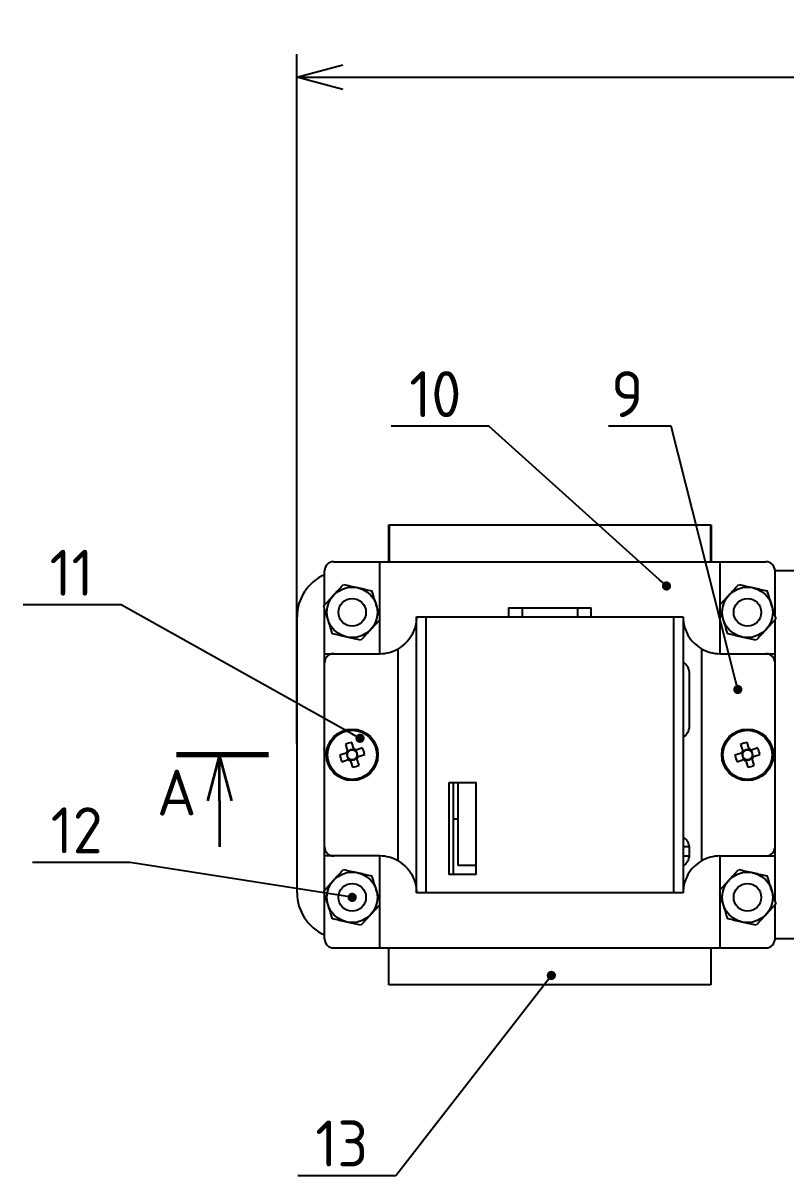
# Model space of a CAD drawing. Header units: millimetres. Extents: x 19686 to 36223, y 4362 to 8014.
# Drawn here: x 19685.6 to 19768.5, y 4516.1 to 4642 of the extents above; entities that cross this region are included whole.
import ezdxf
from ezdxf import colors
from ezdxf.entities.mleader import LeaderData, LeaderLine
from ezdxf.math import Vec2, Vec3

# ---------------------------------------------------------------- set-up
doc = ezdxf.new("R2010")
doc.units = ezdxf.units.MM
doc.linetypes.add('AM_ISO08W050', pattern=[18, 12, -1.5, 3, -1.5])
doc.layers.get('0').update_dxf_attribs({"lineweight": 35})
for name, color, linetype, lineweight in [('AM_10', 7, 'AM_ISO08W050', 35), ('Nét mảnh', 130, 'Continuous', 13), ('NÉT MẶT CẮT', 10, 'Continuous', 70), ('Nét đậm', 7, 'Continuous', 35)]:
    doc.layers.add(name, color=color, linetype=linetype, lineweight=lineweight)
doc.styles.add('MtXpl_TCVN_7284', font='')
doc.styles.get("Standard").update_dxf_attribs({"font": '', "height": 4.375})
doc.styles.get('MtXpl_TCVN_7284').set_extended_font_data('TCVN 7284')
doc.styles.get('Standard').set_extended_font_data('TCVN 7284')
doc.dimstyles.new('ISO-25$0', dxfattribs={"dimtxt": 4.375, "dimasz": 2.5, "dimexe": 1.25, "dimexo": 0.625, "dimtad": 1, "dimtxsty": 'Standard', "dimblk": 'OPEN30', "dimcen": 2.5, "dimadec": 0, "dimazin": 0, "dimtfac": 1, "dimtmove": 0, "dimatfit": 3, "dimldrblk": 'OPEN30', "dimfxl": 1, "dimarcsym": 0})

# ---------------------------------------------------------------- blocks, each defined once
blk = doc.blocks.new('_Dot')
at = {"color": 0, "linetype": 'ByBlock', "lineweight": -2}
blk.add_line((-0.5, 0), (-1, 0), dxfattribs=at)
at = {"color": 0, "linetype": 'ByBlock', "const_width": 0.5}
blk.add_lwpolyline([(-0.25, 0, 1), (0.25, 0, 1)], format="xyb", close=True, dxfattribs=at)
blk = doc.blocks.new('_Open30')
at = {"color": 0, "linetype": 'ByBlock', "lineweight": -2}
for p, q in [((-1, 0.268), (0, 0)), ((0, 0), (-1, -0.268)), ((0, 0), (-1, 0))]:
    blk.add_line(p, q, dxfattribs=at)
blk = doc.blocks.new('*D149')
at = {"layer": 'Defpoints', "color": 0, "transparency": 16777216}
for p in [(20035.36, 4636.1), (19715.36, 4562.39), (20035.36, 4562.39)]:
    blk.add_point(p, dxfattribs=at)
at = {"layer": 'Nét mảnh', "color": 0, "lineweight": -2, "transparency": 16777216}
for p, q in [((19715.36, 4563.64), (19715.36, 4638.6)), ((20035.36, 4563.64), (20035.36, 4638.6)), ((19720.36, 4636.1), (20030.36, 4636.1))]:
    blk.add_line(p, q, dxfattribs=at)
at = {"layer": 'Nét mảnh', "color": 0, "lineweight": -2, "transparency": 16777216, "xscale": 5, "yscale": 5, "zscale": 5, "rotation": 180}
blk.add_blockref('_Open30', (19715.36, 4636.1), dxfattribs=at)
at = {"layer": 'Nét mảnh', "color": 0, "lineweight": -2, "transparency": 16777216, "xscale": 5, "yscale": 5, "zscale": 5}
blk.add_blockref('_Open30', (20035.36, 4636.1), dxfattribs=at)
at = {"layer": 'Nét mảnh', "color": 0, "transparency": 16777216, "insert": (19875.36, 4639.1), "char_height": 4.375, "attachment_point": 5}
blk.add_mtext('{\\H0.8x;320}', dxfattribs=at)

msp = doc.modelspace()

# ---------------------------------------------------------------- linework, layer by layer
at = {"color": 18, "linetype": 'Continuous', "lineweight": 25, "true_color": 0x000000}
for p, q in [((19725.363, 4587.394), (19760.363, 4587.394)), ((19719.363, 4583.394), (19766.363, 4583.394)), ((19724.363, 4573.394), (19724.363, 4583.394)), ((19761.363, 4583.394), (19761.363, 4573.394)), ((19718.363, 4578.693), (19718.363, 4582.394)), ((19767.363, 4577.52), (19767.363, 4582.394)), ((19770.363, 4582.394), (19767.363, 4582.394)), ((19718.264, 4578.585), (19719.338, 4579.754)), ((19761.363, 4578.693), (19762.338, 4579.754)), ((19718.363, 4547.693), (19718.363, 4578.268)), ((19738.363, 4578.394), (19738.363, 4577.394)), ((19738.363, 4578.394), (19747.363, 4578.394)), ((19739.863, 4578.394), (19739.863, 4577.394)), ((19745.863, 4578.394), (19745.863, 4577.394)), ((19747.363, 4577.394), (19747.363, 4578.394)), ((19715.363, 4547.394), (19715.363, 4577.394)), ((19724.363, 4577.095), (19723.389, 4576.034)), ((19728.363, 4547.394), (19728.363, 4577.394)), ((19728.363, 4577.394), (19757.363, 4577.394)), ((19729.363, 4577.394), (19729.363, 4547.394)), ((19756.363, 4547.394), (19756.363, 4577.394)), ((19757.363, 4577.394), (19757.363, 4547.394)), ((19767.463, 4577.203), (19766.389, 4576.034)), ((19767.363, 4546.52), (19767.363, 4577.095)), ((19722.315, 4574.865), (19720.765, 4575.21)), ((19765.315, 4574.865), (19763.765, 4575.21)), ((19718.363, 4573.394), (19724.363, 4573.394)), ((19726.363, 4550.858), (19726.363, 4573.93)), ((19759.363, 4573.93), (19759.363, 4550.858)), ((19761.363, 4573.394), (19767.363, 4573.394)), ((19757.427, 4572.394), (19757.363, 4572.394)), ((19758.041, 4565.394), (19758.041, 4571.394)), ((19757.363, 4564.394), (19757.427, 4564.394)), ((19718.363, 4563.193), (19718.264, 4563.085)), ((19718.264, 4563.085), (19718.363, 4562.768)), ((19720.619, 4563.529), (19720.841, 4562.822)), ((19721.547, 4563.044), (19721.325, 4563.751)), ((19721.558, 4563.008), (19721.373, 4562.95)), ((19722.499, 4563.139), (19721.791, 4562.916)), ((19763.619, 4563.529), (19763.841, 4562.822)), ((19764.547, 4563.044), (19764.325, 4563.751)), ((19764.558, 4563.008), (19764.373, 4562.95)), ((19765.499, 4563.139), (19764.791, 4562.916)), ((19720.714, 4562.578), (19720.006, 4562.356)), ((19720.228, 4561.65), (19720.935, 4561.872)), ((19720.749, 4562.589), (19720.807, 4562.404)), ((19721.038, 4562.845), (19720.852, 4562.786)), ((19720.913, 4562.068), (19720.971, 4561.883)), ((19721.168, 4561.78), (19721.354, 4561.838)), ((19721.18, 4561.744), (19721.402, 4561.037)), ((19721.689, 4561.944), (19721.874, 4562.002)), ((19721.814, 4562.72), (19721.756, 4562.905)), ((19722.108, 4561.259), (19721.886, 4561.966)), ((19721.978, 4562.199), (19721.919, 4562.384)), ((19722.013, 4562.21), (19722.721, 4562.433)), ((19763.714, 4562.578), (19763.006, 4562.356)), ((19763.228, 4561.65), (19763.935, 4561.872)), ((19763.749, 4562.589), (19763.807, 4562.404)), ((19764.038, 4562.845), (19763.852, 4562.786)), ((19763.913, 4562.068), (19763.971, 4561.883)), ((19764.168, 4561.78), (19764.354, 4561.838)), ((19764.18, 4561.744), (19764.402, 4561.037)), ((19764.689, 4561.944), (19764.874, 4562.002)), ((19764.814, 4562.72), (19764.756, 4562.905)), ((19765.108, 4561.259), (19764.886, 4561.966)), ((19764.978, 4562.199), (19764.919, 4562.384)), ((19765.013, 4562.21), (19765.721, 4562.433)), ((19731.863, 4559.394), (19734.863, 4559.394)), ((19731.863, 4559.394), (19731.863, 4549.394)), ((19732.363, 4559.394), (19732.363, 4549.394)), ((19732.863, 4559.394), (19732.863, 4550.394)), ((19734.863, 4549.394), (19734.863, 4559.394)), ((19732.863, 4555.394), (19732.363, 4555.394)), ((19757.427, 4553.394), (19757.363, 4553.394)), ((19758.041, 4552.394), (19757.363, 4552.394)), ((19758.041, 4551.394), (19758.041, 4552.394)), ((19724.363, 4551.394), (19718.363, 4551.394)), ((19724.363, 4541.394), (19724.363, 4551.394)), ((19732.863, 4550.394), (19734.863, 4550.394)), ((19757.363, 4551.394), (19758.041, 4551.394)), ((19757.363, 4550.394), (19757.427, 4550.394)), ((19761.363, 4551.394), (19761.363, 4541.394)), ((19761.363, 4551.394), (19767.363, 4551.394)), ((19734.863, 4549.394), (19731.863, 4549.394)), ((19718.264, 4547.585), (19719.338, 4548.754)), ((19761.363, 4547.693), (19762.338, 4548.754)), ((19718.363, 4542.394), (19718.363, 4547.268)), ((19757.363, 4547.394), (19728.363, 4547.394)), ((19724.363, 4546.095), (19723.389, 4545.034)), ((19767.463, 4546.203), (19766.389, 4545.034)), ((19767.363, 4542.394), (19767.363, 4546.095)), ((19722.315, 4543.865), (19720.765, 4544.21)), ((19765.315, 4543.865), (19763.765, 4544.21)), ((19850.222, 4542.394), (19767.363, 4542.394)), ((19719.363, 4541.394), (19766.363, 4541.394)), ((19725.363, 4537.394), (19725.363, 4541.394)), ((19760.363, 4541.394), (19760.363, 4537.394)), ((19760.363, 4537.394), (19725.363, 4537.394))]:
    msp.add_line(p, q, dxfattribs=at)
for centre, radius in [((19721.363, 4577.894), 2.75), ((19764.363, 4577.894), 2.75), ((19721.363, 4577.894), 1.5), ((19764.363, 4577.894), 1.5), ((19721.363, 4562.394), 2.8), ((19721.363, 4562.394), 2.674), ((19764.363, 4562.394), 2.8), ((19764.363, 4562.394), 2.674), ((19721.363, 4562.394), 0.556), ((19764.363, 4562.394), 0.556), ((19721.363, 4546.894), 2.75), ((19764.363, 4546.894), 2.75), ((19721.363, 4546.894), 1.5), ((19764.363, 4546.894), 1.5)]:
    msp.add_circle(centre, radius, dxfattribs=at)
for centre, radius, start, end in [((19719.363, 4582.394), 1, 90, 180), ((19766.363, 4582.394), 1, 0, 90), ((19720.363, 4577.394), 5, 113.57818, 180), ((19719.363, 4572.394), 1, 90, 180), ((19724.363, 4577.394), 4, 270, 300), ((19761.363, 4577.394), 4, 240, 270), ((19766.363, 4572.394), 1, 0, 90), ((19724.259, 4553.176), 10.975, 105.50694, 109.37101), ((19721.363, 4562.394), 0.675, 50.66961, 74.20835), ((19712.145, 4559.498), 10.975, 15.50694, 19.37101), ((19767.259, 4553.176), 10.975, 105.50694, 109.37101), ((19764.363, 4562.394), 0.675, 50.66961, 74.20835), ((19755.145, 4559.498), 10.975, 15.50694, 19.37101), ((19730.581, 4565.29), 10.975, 195.50694, 199.37101), ((19721.363, 4562.394), 0.675, 140.66961, 164.20835), ((19721.363, 4562.394), 0.675, 230.66961, 254.20835), ((19721.363, 4562.394), 0.675, 320.66961, 344.20835), ((19773.581, 4565.29), 10.975, 195.50694, 199.37101), ((19764.363, 4562.394), 0.675, 140.66961, 164.20835), ((19764.363, 4562.394), 0.675, 230.66961, 254.20835), ((19764.363, 4562.394), 0.675, 320.66961, 344.20835), ((19718.468, 4571.612), 10.975, 285.50694, 289.37101), ((19761.468, 4571.612), 10.975, 285.50694, 289.37101), ((19719.363, 4552.394), 1, 180, 270), ((19766.363, 4552.394), 1, 270, 0), ((19724.363, 4547.394), 4, 60, 90), ((19761.363, 4547.394), 4, 90, 120), ((19720.363, 4547.394), 5, 180, 246.42182), ((19719.363, 4542.394), 1, 180, 270), ((19766.363, 4542.394), 1, 270, 0)]:
    msp.add_arc(centre, radius, start, end, dxfattribs=at)
for centre, major_axis, start_param, end_param in [((19721.343, 4562.46), (-0.147, 0.469), 5.9137723, 6.6525983), ((19764.343, 4562.46), (-0.147, 0.469), 5.9137723, 6.6525983), ((19721.298, 4562.373), (0.469, 0.147), 2.7721797, 3.5110056), ((19721.384, 4562.328), (-0.147, 0.469), 2.7721797, 3.5110056), ((19721.429, 4562.415), (0.469, 0.147), 5.9137723, 6.6525983), ((19764.298, 4562.373), (0.469, 0.147), 2.7721797, 3.5110056), ((19764.384, 4562.328), (-0.147, 0.469), 2.7721797, 3.5110056), ((19764.429, 4562.415), (0.469, 0.147), 5.9137723, 6.6525983)]:
    msp.add_ellipse(centre, major_axis=major_axis, ratio=0.9901159, start_param=start_param, end_param=end_param, dxfattribs=at)
for points, knots in [([(19719.338, 4579.754), (19719.363, 4579.782), (19719.726, 4580.177), (19720.081, 4580.564), (19720.412, 4580.924)], [0, 0, 0, 0, 0.07015027, 1, 1, 1, 1]), ([(19720.412, 4580.924), (19720.663, 4580.867), (19721.171, 4580.754), (19721.697, 4580.637), (19721.961, 4580.578)], [0, 0, 0, 0, 0.495458, 1, 1, 1, 1]), ([(19762.338, 4579.754), (19762.363, 4579.782), (19762.726, 4580.177), (19763.081, 4580.564), (19763.412, 4580.924)], [0, 0, 0, 0, 0.0701503, 1, 1, 1, 1]), ([(19763.412, 4580.924), (19763.663, 4580.867), (19764.171, 4580.754), (19764.697, 4580.637), (19764.961, 4580.578)], [0, 0, 0, 0, 0.495458, 1, 1, 1, 1]), ([(19721.961, 4580.578), (19721.998, 4580.57), (19722.521, 4580.453), (19723.034, 4580.339), (19723.511, 4580.233)], [0, 0, 0, 0, 0.0701503, 1, 1, 1, 1]), ([(19723.987, 4578.718), (19723.944, 4578.856), (19723.783, 4579.369), (19723.626, 4579.868), (19723.511, 4580.233)], [0, 0, 0, 0, 0.2686336, 1, 1, 1, 1]), ([(19764.961, 4580.578), (19764.998, 4580.57), (19765.521, 4580.453), (19766.034, 4580.339), (19766.511, 4580.233)], [0, 0, 0, 0, 0.0701503, 1, 1, 1, 1]), ([(19766.987, 4578.718), (19766.944, 4578.856), (19766.783, 4579.369), (19766.626, 4579.868), (19766.511, 4580.233)], [0, 0, 0, 0, 0.2686336, 1, 1, 1, 1]), ([(19718.74, 4577.07), (19718.697, 4577.208), (19718.535, 4577.72), (19718.379, 4578.22), (19718.264, 4578.585)], [0, 0, 0, 0, 0.26863361, 1, 1, 1, 1]), ([(19724.363, 4577.52), (19724.356, 4577.542), (19724.234, 4577.932), (19724.107, 4578.336), (19723.987, 4578.718)], [0, 0, 0, 0, 0.0566537, 1, 1, 1, 1]), ([(19761.74, 4577.07), (19761.696, 4577.208), (19761.569, 4577.613), (19761.445, 4578.008), (19761.363, 4578.268)], [0, 0, 0, 0, 0.3400234, 1, 1, 1, 1]), ([(19767.463, 4577.203), (19767.423, 4577.331), (19767.268, 4577.824), (19767.107, 4578.337), (19766.987, 4578.718)], [0, 0, 0, 0, 0.2575513, 1, 1, 1, 1]), ([(19719.216, 4575.555), (19719.176, 4575.682), (19719.021, 4576.176), (19718.859, 4576.689), (19718.74, 4577.07)], [0, 0, 0, 0, 0.2575513, 1, 1, 1, 1]), ([(19728.363, 4577.394), (19728.363, 4577.391), (19728.363, 4577.188), (19728.312, 4576.519), (19727.979, 4575.537), (19727.263, 4574.548), (19726.646, 4574.124), (19726.363, 4573.93)], [0, 0, 0, 0, 0.0026961, 0.1589822, 0.5234315, 0.7821764, 1, 1, 1, 1]), ([(19757.363, 4577.394), (19757.363, 4577.391), (19757.364, 4577.188), (19757.415, 4576.519), (19757.748, 4575.537), (19758.464, 4574.548), (19759.081, 4574.124), (19759.363, 4573.93)], [0, 0, 0, 0, 0.0026961, 0.1589822, 0.5234315, 0.7821764, 1, 1, 1, 1]), ([(19762.216, 4575.555), (19762.176, 4575.682), (19762.021, 4576.176), (19761.859, 4576.689), (19761.74, 4577.07)], [0, 0, 0, 0, 0.2575513, 1, 1, 1, 1]), ([(19720.765, 4575.21), (19720.729, 4575.218), (19720.205, 4575.335), (19719.692, 4575.449), (19719.216, 4575.555)], [0, 0, 0, 0, 0.07015027, 1, 1, 1, 1]), ([(19723.389, 4576.034), (19723.363, 4576.006), (19723.001, 4575.611), (19722.645, 4575.224), (19722.315, 4574.865)], [0, 0, 0, 0, 0.0701503, 1, 1, 1, 1]), ([(19763.765, 4575.21), (19763.729, 4575.218), (19763.205, 4575.335), (19762.692, 4575.449), (19762.216, 4575.555)], [0, 0, 0, 0, 0.0701503, 1, 1, 1, 1]), ([(19766.389, 4576.034), (19766.363, 4576.006), (19766.001, 4575.611), (19765.645, 4575.224), (19765.315, 4574.865)], [0, 0, 0, 0, 0.0701503, 1, 1, 1, 1]), ([(19758.041, 4571.394), (19758.032, 4571.485), (19758.015, 4571.666), (19757.887, 4571.94), (19757.711, 4572.187), (19757.532, 4572.362), (19757.459, 4572.384), (19757.427, 4572.394)], [0, 0, 0, 0, 0.16086068, 0.32031292, 0.56412589, 0.81084201, 1, 1, 1, 1]), ([(19757.427, 4564.394), (19757.462, 4564.406), (19757.533, 4564.428), (19757.702, 4564.595), (19757.873, 4564.823), (19758, 4565.089), (19758.039, 4565.284), (19758.04, 4565.379), (19758.041, 4565.394)], [0, 0, 0, 0, 0.208049, 0.4151189, 0.6503301, 0.8315824, 0.9732429, 1, 1, 1, 1]), ([(19721.592, 4562.901), (19721.589, 4562.909), (19721.576, 4562.953), (19721.561, 4563), (19721.549, 4563.038), (19721.547, 4563.044)], [0, 0, 0, 0, 0.1606178, 0.8832571, 1, 1, 1, 1]), ([(19764.592, 4562.901), (19764.589, 4562.909), (19764.576, 4562.953), (19764.561, 4563), (19764.549, 4563.038), (19764.547, 4563.044)], [0, 0, 0, 0, 0.1606178, 0.8832571, 1, 1, 1, 1]), ([(19720.857, 4562.623), (19720.848, 4562.62), (19720.804, 4562.606), (19720.757, 4562.591), (19720.719, 4562.579), (19720.714, 4562.578)], [0, 0, 0, 0, 0.1606178, 0.8832571, 1, 1, 1, 1]), ([(19720.841, 4562.822), (19720.843, 4562.817), (19720.855, 4562.779), (19720.87, 4562.732), (19720.883, 4562.687), (19720.886, 4562.679)], [0, 0, 0, 0, 0.1167429, 0.8393822, 1, 1, 1, 1]), ([(19720.935, 4561.872), (19720.941, 4561.874), (19720.979, 4561.885), (19721.026, 4561.9), (19721.07, 4561.914), (19721.078, 4561.917)], [0, 0, 0, 0, 0.1167429, 0.8393822, 1, 1, 1, 1]), ([(19721.135, 4561.887), (19721.137, 4561.879), (19721.151, 4561.835), (19721.166, 4561.788), (19721.178, 4561.75), (19721.18, 4561.744)], [0, 0, 0, 0, 0.1606178, 0.8832571, 1, 1, 1, 1]), ([(19721.791, 4562.916), (19721.786, 4562.915), (19721.748, 4562.903), (19721.701, 4562.888), (19721.657, 4562.874), (19721.648, 4562.871)], [0, 0, 0, 0, 0.1167429, 0.8393822, 1, 1, 1, 1]), ([(19721.886, 4561.966), (19721.884, 4561.971), (19721.872, 4562.01), (19721.857, 4562.057), (19721.843, 4562.101), (19721.841, 4562.109)], [0, 0, 0, 0, 0.1167429, 0.8393822, 1, 1, 1, 1]), ([(19721.87, 4562.165), (19721.878, 4562.168), (19721.923, 4562.182), (19721.97, 4562.197), (19722.008, 4562.209), (19722.013, 4562.21)], [0, 0, 0, 0, 0.16061782, 0.88325706, 1, 1, 1, 1]), ([(19763.857, 4562.623), (19763.848, 4562.62), (19763.804, 4562.606), (19763.757, 4562.591), (19763.719, 4562.579), (19763.714, 4562.578)], [0, 0, 0, 0, 0.1606178, 0.8832571, 1, 1, 1, 1]), ([(19763.841, 4562.822), (19763.843, 4562.817), (19763.855, 4562.779), (19763.87, 4562.732), (19763.883, 4562.687), (19763.886, 4562.679)], [0, 0, 0, 0, 0.11674294, 0.83938218, 1, 1, 1, 1]), ([(19763.935, 4561.872), (19763.941, 4561.874), (19763.979, 4561.885), (19764.026, 4561.9), (19764.07, 4561.914), (19764.078, 4561.917)], [0, 0, 0, 0, 0.1167429, 0.8393822, 1, 1, 1, 1]), ([(19764.135, 4561.887), (19764.137, 4561.879), (19764.151, 4561.835), (19764.166, 4561.788), (19764.178, 4561.75), (19764.18, 4561.744)], [0, 0, 0, 0, 0.1606178, 0.8832571, 1, 1, 1, 1]), ([(19764.791, 4562.916), (19764.786, 4562.915), (19764.748, 4562.903), (19764.701, 4562.888), (19764.657, 4562.874), (19764.648, 4562.871)], [0, 0, 0, 0, 0.1167429, 0.8393822, 1, 1, 1, 1]), ([(19764.886, 4561.966), (19764.884, 4561.971), (19764.872, 4562.01), (19764.857, 4562.057), (19764.843, 4562.101), (19764.841, 4562.109)], [0, 0, 0, 0, 0.11674294, 0.83938218, 1, 1, 1, 1]), ([(19764.87, 4562.165), (19764.878, 4562.168), (19764.923, 4562.182), (19764.97, 4562.197), (19765.008, 4562.209), (19765.013, 4562.21)], [0, 0, 0, 0, 0.16061782, 0.88325706, 1, 1, 1, 1]), ([(19758.041, 4552.394), (19758.032, 4552.485), (19758.015, 4552.666), (19757.887, 4552.94), (19757.711, 4553.187), (19757.532, 4553.362), (19757.459, 4553.384), (19757.427, 4553.394)], [0, 0, 0, 0, 0.1608607, 0.3203129, 0.5641259, 0.810842, 1, 1, 1, 1]), ([(19726.363, 4550.858), (19726.646, 4550.664), (19727.263, 4550.24), (19727.979, 4549.251), (19728.312, 4548.269), (19728.363, 4547.601), (19728.363, 4547.398), (19728.363, 4547.394)], [0, 0, 0, 0, 0.2178236, 0.4765685, 0.8410178, 0.9973039, 1, 1, 1, 1]), ([(19759.363, 4550.858), (19759.081, 4550.664), (19758.464, 4550.24), (19757.748, 4549.251), (19757.415, 4548.269), (19757.364, 4547.601), (19757.363, 4547.398), (19757.363, 4547.394)], [0, 0, 0, 0, 0.2178236, 0.4765685, 0.8410178, 0.9973039, 1, 1, 1, 1]), ([(19757.427, 4550.394), (19757.462, 4550.406), (19757.533, 4550.428), (19757.702, 4550.595), (19757.873, 4550.823), (19758, 4551.089), (19758.039, 4551.284), (19758.04, 4551.379), (19758.041, 4551.394)], [0, 0, 0, 0, 0.208049, 0.4151189, 0.6503301, 0.8315824, 0.9732429, 1, 1, 1, 1]), ([(19719.338, 4548.754), (19719.363, 4548.782), (19719.726, 4549.177), (19720.081, 4549.564), (19720.412, 4549.924)], [0, 0, 0, 0, 0.0701503, 1, 1, 1, 1]), ([(19720.412, 4549.924), (19720.663, 4549.867), (19721.171, 4549.754), (19721.697, 4549.637), (19721.961, 4549.578)], [0, 0, 0, 0, 0.495458, 1, 1, 1, 1]), ([(19721.961, 4549.578), (19721.998, 4549.57), (19722.521, 4549.453), (19723.034, 4549.339), (19723.511, 4549.233)], [0, 0, 0, 0, 0.0701503, 1, 1, 1, 1]), ([(19723.987, 4547.718), (19723.944, 4547.856), (19723.783, 4548.369), (19723.626, 4548.868), (19723.511, 4549.233)], [0, 0, 0, 0, 0.2686336, 1, 1, 1, 1]), ([(19762.338, 4548.754), (19762.363, 4548.782), (19762.726, 4549.177), (19763.081, 4549.564), (19763.412, 4549.924)], [0, 0, 0, 0, 0.07015027, 1, 1, 1, 1]), ([(19763.412, 4549.924), (19763.663, 4549.867), (19764.171, 4549.754), (19764.697, 4549.637), (19764.961, 4549.578)], [0, 0, 0, 0, 0.495458, 1, 1, 1, 1]), ([(19764.961, 4549.578), (19764.998, 4549.57), (19765.521, 4549.453), (19766.034, 4549.339), (19766.511, 4549.233)], [0, 0, 0, 0, 0.0701503, 1, 1, 1, 1]), ([(19766.987, 4547.718), (19766.944, 4547.856), (19766.783, 4548.369), (19766.626, 4548.868), (19766.511, 4549.233)], [0, 0, 0, 0, 0.2686336, 1, 1, 1, 1]), ([(19718.74, 4546.07), (19718.697, 4546.208), (19718.535, 4546.72), (19718.379, 4547.22), (19718.264, 4547.585)], [0, 0, 0, 0, 0.26863361, 1, 1, 1, 1]), ([(19724.363, 4546.52), (19724.356, 4546.542), (19724.234, 4546.932), (19724.107, 4547.336), (19723.987, 4547.718)], [0, 0, 0, 0, 0.0566537, 1, 1, 1, 1]), ([(19761.74, 4546.07), (19761.696, 4546.208), (19761.569, 4546.613), (19761.445, 4547.008), (19761.363, 4547.268)], [0, 0, 0, 0, 0.3400234, 1, 1, 1, 1]), ([(19767.463, 4546.203), (19767.423, 4546.331), (19767.268, 4546.824), (19767.107, 4547.337), (19766.987, 4547.718)], [0, 0, 0, 0, 0.2575513, 1, 1, 1, 1]), ([(19719.216, 4544.555), (19719.176, 4544.682), (19719.021, 4545.176), (19718.859, 4545.689), (19718.74, 4546.07)], [0, 0, 0, 0, 0.2575513, 1, 1, 1, 1]), ([(19762.216, 4544.555), (19762.176, 4544.682), (19762.021, 4545.176), (19761.859, 4545.689), (19761.74, 4546.07)], [0, 0, 0, 0, 0.2575513, 1, 1, 1, 1]), ([(19720.765, 4544.21), (19720.729, 4544.218), (19720.205, 4544.335), (19719.692, 4544.449), (19719.216, 4544.555)], [0, 0, 0, 0, 0.0701503, 1, 1, 1, 1]), ([(19723.389, 4545.034), (19723.363, 4545.006), (19723.001, 4544.611), (19722.645, 4544.224), (19722.315, 4543.865)], [0, 0, 0, 0, 0.0701503, 1, 1, 1, 1]), ([(19763.765, 4544.21), (19763.729, 4544.218), (19763.205, 4544.335), (19762.692, 4544.449), (19762.216, 4544.555)], [0, 0, 0, 0, 0.0701503, 1, 1, 1, 1]), ([(19766.389, 4545.034), (19766.363, 4545.006), (19766.001, 4544.611), (19765.645, 4544.224), (19765.315, 4543.865)], [0, 0, 0, 0, 0.0701503, 1, 1, 1, 1])]:
    msp.add_open_spline(points, degree=3, knots=knots, dxfattribs=at)
at = {"layer": 'NÉT MẶT CẮT', "color": 18, "true_color": 0x000000}
msp.add_line((19712.255, 4562.394), (19702.255, 4562.394), dxfattribs=at)
at = {"layer": 'Nét đậm', "color": 18, "true_color": 0x000000}
for p, q in [((19725.363, 4587.394), (19725.363, 4583.394)), ((19760.363, 4587.394), (19760.363, 4583.394)), ((19706.947, 4562.394), (19705.607, 4557.394)), ((19706.947, 4557.394), (19706.947, 4562.394)), ((19708.287, 4557.394), (19706.947, 4562.394)), ((19706.947, 4557.394), (19706.947, 4552.394))]:
    msp.add_line(p, q, dxfattribs=at)

# ---------------------------------------------------------------- texts
at = {"layer": 'AM_10', "color": 18, "true_color": 0x000000, "insert": (19702.271, 4558.294), "char_height": 5, "attachment_point": 5, "style": 'MtXpl_TCVN_7284'}
msp.add_mtext('A', dxfattribs=at)

# ---------------------------------------------------------------- dimensions: what is measured, and where the dimension line sits
at = {"layer": 'Nét mảnh', "color": 18, "true_color": 0x000000}
dim = msp.add_linear_dim(base=(20035.363, 4636.101), p1=(19715.363, 4562.394), p2=(20035.363, 4562.394), text='{\\H0.8x;<>}', dimstyle='ISO-25$0', override={"dimscale": 2, "dimtxt": 3.5}, dxfattribs=at)
dim.commit()
dim.dimension.update_dxf_attribs({"geometry": '*D149', "text_midpoint": (19875.363, 4639.101)})

# ---------------------------------------------------------------- leaders
ml = msp.add_multileader_mtext('Standard', dxfattribs=at)
ml.set_content('10', color=(0, 0, 0), style='MtXpl_TCVN_7284')
ml.set_leader_properties()
ml.set_arrow_properties(name='DOT')
ml.build(insert=Vec2(0, 0))
ml.multileader.update_dxf_attribs({"text_left_attachment_type": 5, "text_right_attachment_type": 5, "dogleg_length": 3, "arrow_head_size": 1})
ctx = ml.context
ctx.base_point, ctx.char_height, ctx.arrow_head_size, ctx.landing_gap_size, ctx.plane_origin = Vec3(19728.237, 4598.125), 5, 1, 0, Vec3(19732.738, 4581.33)
ctx.left_attachment, ctx.right_attachment, ctx.text_align_type = 5, 5, 2
notes = []
notes.append((ctx, [(1, (1, 1, 0), (19736.237, 4598.125), (-1, 0), 3, [(0, [(19755.551, 4580.759)], 0, [])])]))
ctx.mtext.insert, ctx.mtext.alignment, ctx.mtext.flow_direction = Vec3(19733.237, 4604.125), 3, 5
ml = msp.add_multileader_mtext('Standard', dxfattribs=at)
ml.set_content('9', color=(0, 0, 0), style='MtXpl_TCVN_7284')
ml.set_leader_properties()
ml.set_arrow_properties(name='DOT')
ml.build(insert=Vec2(0, 0))
ml.multileader.update_dxf_attribs({"text_left_attachment_type": 5, "text_right_attachment_type": 5, "dogleg_length": 3, "arrow_head_size": 1})
ctx = ml.context
ctx.base_point, ctx.char_height, ctx.arrow_head_size, ctx.landing_gap_size, ctx.plane_origin = Vec3(19750.555, 4598.125), 5, 1, 0, Vec3(19763.316, 4569.504)
ctx.left_attachment, ctx.right_attachment, ctx.text_align_type = 5, 5, 2
notes.append((ctx, [(1, (1, 1, 0), (19756.055, 4598.125), (-1, 0), 3, [(0, [(19763.316, 4569.504)], 0, [])])]))
ctx.mtext.insert, ctx.mtext.alignment, ctx.mtext.flow_direction = Vec3(19753.055, 4604.125), 3, 5
ml = msp.add_multileader_mtext('Standard', dxfattribs=at)
ml.set_content('11', color=(0, 0, 0), style='MtXpl_TCVN_7284')
ml.set_leader_properties()
ml.set_arrow_properties(name='DOT')
ml.build(insert=Vec2(0, 0))
ml.multileader.update_dxf_attribs({"text_left_attachment_type": 5, "text_right_attachment_type": 5, "dogleg_length": 3, "arrow_head_size": 1})
ctx = ml.context
ctx.base_point, ctx.char_height, ctx.arrow_head_size, ctx.landing_gap_size, ctx.plane_origin = Vec3(19689.217, 4578.698), 5, 1, 0, Vec3(19722.211, 4564.194)
ctx.left_attachment, ctx.right_attachment, ctx.text_align_type = 5, 5, 2
notes.append((ctx, [(0, (1, 1, 0), (19696.217, 4578.698), (-1, 0), 3, [(0, [(19722.211, 4564.194)], 0, [])])]))
ctx.mtext.insert, ctx.mtext.alignment, ctx.mtext.flow_direction = Vec3(19693.217, 4584.698), 3, 5
ml = msp.add_multileader_mtext('Standard', dxfattribs=at)
ml.set_content('12', color=(0, 0, 0), style='MtXpl_TCVN_7284')
ml.set_leader_properties()
ml.set_arrow_properties(name='DOT')
ml.build(insert=Vec2(0, 0))
ml.multileader.update_dxf_attribs({"text_left_attachment_type": 5, "text_right_attachment_type": 5, "dogleg_length": 3, "arrow_head_size": 1})
ctx = ml.context
ctx.base_point, ctx.char_height, ctx.arrow_head_size, ctx.landing_gap_size, ctx.plane_origin = Vec3(19689.217, 4550.686), 5, 1, 0, Vec3(19721.363, 4546.894)
ctx.left_attachment, ctx.right_attachment, ctx.text_align_type = 5, 5, 2
notes.append((ctx, [(0, (1, 1, 0), (19697.217, 4550.686), (-1, 0), 3, [(0, [(19721.363, 4546.894)], 0, [])])]))
ctx.mtext.insert, ctx.mtext.alignment, ctx.mtext.flow_direction = Vec3(19694.217, 4556.686), 3, 5
ml = msp.add_multileader_mtext('Standard', dxfattribs=at)
ml.set_content('13', color=(0, 0, 0), style='MtXpl_TCVN_7284')
ml.set_leader_properties()
ml.set_arrow_properties(name='DOT')
ml.build(insert=Vec2(0, 0))
ml.multileader.update_dxf_attribs({"text_left_attachment_type": 5, "text_right_attachment_type": 5, "dogleg_length": 3, "arrow_head_size": 1})
ctx = ml.context
ctx.base_point, ctx.char_height, ctx.arrow_head_size, ctx.landing_gap_size, ctx.plane_origin = Vec3(19718.102, 4516.625), 5, 1, 0, Vec3(19743.028, 4538.405)
ctx.left_attachment, ctx.right_attachment, ctx.text_align_type = 5, 5, 2
notes.append((ctx, [(1, (1, 1, 0), (19726.102, 4516.625), (-1, 0), 3, [(0, [(19743.028, 4538.405)], 0, [])])]))
ctx.mtext.insert, ctx.mtext.alignment, ctx.mtext.flow_direction = Vec3(19723.102, 4522.625), 3, 5
for ctx, leaders in notes:
    for number, flags, end, landing, length, lines in leaders:
        leader = LeaderData()
        leader.index, (leader.has_last_leader_line, leader.has_dogleg_vector, leader.attachment_direction) = number, flags
        leader.last_leader_point, leader.dogleg_vector, leader.dogleg_length = Vec3(end), Vec3(landing), length
        for number, points, colour, breaks in lines:
            line = LeaderLine()
            line.index, line.vertices, line.color, line.breaks = number, Vec3.list(points), colors.encode_raw_color(colour), breaks
            leader.lines.append(line)
        ctx.leaders.append(leader)

doc.saveas('drawing.dxf')
